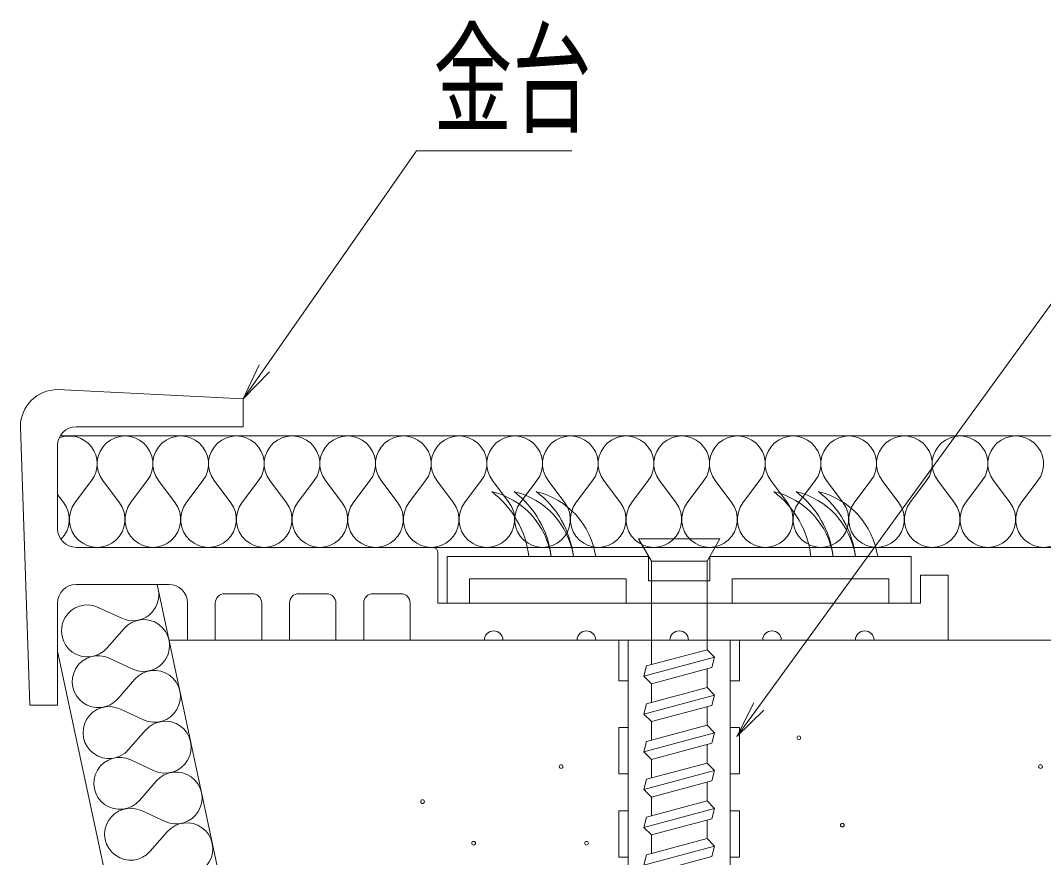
# Model space of a CAD drawing. Units: millimetres, scale not verified. Extents: x -400 to 400, y -277 to 277.
# Drawn here: x -118.6 to -63.5, y -193.8 to -148.7 of the extents above; entities that cross this region are included whole.
import ezdxf
from ezdxf.enums import TextEntityAlignment as Align

# ---------------------------------------------------------------- set-up
doc = ezdxf.new("R2010")
doc.units = ezdxf.units.MM
doc.header["$LTSCALE"] = 2
doc.linetypes.add('LONG_DASHED1', pattern=[7, 6, -1])
for name, color, linetype, lineweight in [('0-2_1', 3, 'Continuous', 9), ('0-5_5', 1, 'Continuous', 9), ('0-6_3', 5, 'Continuous', 9), ('0-7_4', 6, 'Continuous', 9), ('0-D_6文字', 2, 'Continuous', 9)]:
    doc.layers.add(name, color=color, linetype=linetype, lineweight=lineweight)
doc.styles.add('ＭＳ ゴシック', font='')
doc.styles.get('ＭＳ ゴシック').set_extended_font_data('MS Gothic')

# ---------------------------------------------------------------- blocks, each defined once
blk = doc.blocks.new('MLeader11')
at = {"layer": '0-D_6文字', "color": 1}
blk.add_line((-96.556, -155.716), (-88.91, -155.716), dxfattribs=at)
at = {"layer": '0-D_6文字'}
blk.add_line((-105.199, -167.628), (-106.618, -169.076), dxfattribs=at)
at = {"layer": '0-D_6文字', "color": 1}
blk.add_lwpolyline([(-105.472, -167.437), (-97.276, -155.716), (-96.556, -155.716)], dxfattribs=at)
at = {"layer": '0-D_6文字'}
blk.add_lwpolyline([(-105.745, -167.246), (-106.618, -169.076), (-105.472, -167.437)], dxfattribs=at)
at = {"layer": '0-D_6文字', "style": 'ＭＳ ゴシック', "width": 0.65}
blk.add_text('金台', height=4.809, dxfattribs=at).set_placement((-96.376, -155.667), align=Align.BOTTOM_LEFT)
blk = doc.blocks.new('MLeader12')
at = {"layer": '0-D_6文字', "color": 1}
blk.add_line((-56.353, -155.716), (-41.007, -155.716), dxfattribs=at)
at = {"layer": '0-D_6文字'}
blk.add_line((-78.563, -185.85), (-80.008, -187.272), dxfattribs=at)
at = {"layer": '0-D_6文字', "color": 1}
blk.add_lwpolyline([(-78.832, -185.654), (-57.073, -155.716), (-56.353, -155.716)], dxfattribs=at)
at = {"layer": '0-D_6文字'}
blk.add_lwpolyline([(-79.102, -185.458), (-80.008, -187.272), (-78.832, -185.654)], dxfattribs=at)
at = {"layer": '0-D_6文字', "style": 'ＭＳ ゴシック', "width": 0.65}
blk.add_text('アンカ－', height=4.809, dxfattribs=at).set_placement((-56.173, -155.642), align=Align.BOTTOM_LEFT)

msp = doc.modelspace()

# ---------------------------------------------------------------- linework, layer by layer
at = {"layer": '0-2_1'}
for p, q in [((-106.618, -169.077), (-116.618, -168.577)), ((-118.118, -185.577), (-118.618, -170.577)), ((-116.618, -171.577), (-116.618, -176.077)), ((-96.418, -177.077), (-115.618, -177.077)), ((-96.118, -177.377), (-96.118, -180.077)), ((-68.618, -178.577), (-68.618, -182.077)), ((-110.618, -179.077), (-115.618, -179.077)), ((-106.118, -179.577), (-107.618, -179.577)), ((-102.118, -179.577), (-103.618, -179.577)), ((-98.118, -179.577), (-99.618, -179.577)), ((-116.618, -180.077), (-116.618, -185.577)), ((-109.618, -180.077), (-109.618, -182.077)), ((-108.118, -180.077), (-108.118, -182.077)), ((-105.618, -180.077), (-105.618, -182.077)), ((-104.118, -180.077), (-104.118, -182.077)), ((-101.618, -180.077), (-101.618, -182.077)), ((-100.118, -180.077), (-100.118, -182.077)), ((-97.618, -180.077), (-97.618, -182.077)), ((-70.118, -180.077), (-96.118, -180.077)), ((-108.118, -182.077), (-109.618, -182.077)), ((-104.118, -182.077), (-105.618, -182.077)), ((-100.118, -182.077), (-101.618, -182.077)), ((-93.618, -182.077), (-97.618, -182.077)), ((-88.618, -182.077), (-92.618, -182.077)), ((-83.618, -182.077), (-87.618, -182.077)), ((-78.618, -182.077), (-82.618, -182.077)), ((-73.618, -182.077), (-77.618, -182.077)), ((-68.618, -182.077), (-72.618, -182.077)), ((-116.618, -185.577), (-118.118, -185.577))]:
    msp.add_line(p, q, dxfattribs=at)
for points in [[(-106.618, -169.077), (-106.618, -170.577), (-115.618, -170.577)], [(-68.618, -178.577), (-70.118, -178.577), (-70.118, -180.077)]]:
    msp.add_lwpolyline(points, dxfattribs=at)
for centre, radius, start, end in [((-116.618, -170.577), 2, 90, 180), ((-115.618, -171.577), 1, 90, 180), ((-115.618, -176.077), 1, 180, 270), ((-96.418, -177.377), 0.3, 0, 90), ((-115.618, -180.077), 1, 90, 180), ((-110.618, -180.077), 1, 0, 90), ((-107.618, -180.077), 0.5, 90, 180), ((-106.118, -180.077), 0.5, 0, 90), ((-103.618, -180.077), 0.5, 90, 180), ((-102.118, -180.077), 0.5, 360, 90), ((-99.618, -180.077), 0.5, 90, 180), ((-98.118, -180.077), 0.5, 360, 90), ((-93.118, -182.077), 0.5, 0, 180), ((-88.118, -182.077), 0.5, 0, 180), ((-83.118, -182.077), 0.5, 0, 180), ((-78.118, -182.077), 0.5, 0, 180), ((-73.118, -182.077), 0.5, 0, 180)]:
    msp.add_arc(centre, radius, start, end, dxfattribs=at)
at = {"layer": '0-5_5'}
for p, q in [((-11.866, -177.077), (-115.618, -177.077)), ((-86.368, -182.077), (-110.611, -182.077)), ((-11.866, -182.077), (-79.868, -182.077))]:
    msp.add_line(p, q, dxfattribs=at)
at = {"layer": '0-6_3'}
for p, q in [((-11.866, -171.077), (-116.484, -171.077)), ((-114.783, -173.477), (-115.683, -174.677)), ((-113.283, -174.677), (-114.183, -173.477)), ((-113.283, -174.677), (-114.183, -173.477)), ((-111.783, -173.477), (-112.683, -174.677)), ((-110.283, -174.677), (-111.183, -173.477)), ((-108.783, -173.477), (-109.683, -174.677)), ((-107.283, -174.677), (-108.183, -173.477)), ((-105.783, -173.477), (-106.683, -174.677)), ((-104.283, -174.677), (-105.183, -173.477)), ((-102.783, -173.477), (-103.683, -174.677)), ((-101.283, -174.677), (-102.183, -173.477)), ((-99.783, -173.477), (-100.683, -174.677)), ((-98.283, -174.677), (-99.183, -173.477)), ((-96.783, -173.477), (-97.683, -174.677)), ((-95.283, -174.677), (-96.183, -173.477)), ((-95.283, -174.677), (-96.183, -173.477)), ((-93.783, -173.477), (-94.683, -174.677)), ((-92.283, -174.677), (-93.183, -173.477)), ((-90.783, -173.477), (-91.683, -174.677)), ((-89.283, -174.677), (-90.183, -173.477)), ((-87.783, -173.477), (-88.683, -174.677)), ((-86.283, -174.677), (-87.183, -173.477)), ((-84.783, -173.477), (-85.683, -174.677)), ((-83.283, -174.677), (-84.183, -173.477)), ((-81.783, -173.477), (-82.683, -174.677)), ((-80.283, -174.677), (-81.183, -173.477)), ((-78.783, -173.477), (-79.683, -174.677)), ((-77.283, -174.677), (-78.183, -173.477)), ((-75.783, -173.477), (-76.683, -174.677)), ((-74.283, -174.677), (-75.183, -173.477)), ((-72.783, -173.477), (-73.683, -174.677)), ((-71.283, -174.677), (-72.183, -173.477)), ((-69.783, -173.477), (-70.683, -174.677)), ((-68.283, -174.677), (-69.183, -173.477)), ((-66.783, -173.477), (-67.683, -174.677)), ((-65.283, -174.677), (-66.183, -173.477)), ((-63.783, -173.477), (-64.683, -174.677)), ((-116.283, -174.677), (-116.618, -174.23)), ((-111.252, -179.076), (-95.851, -251.189)), ((-113.151, -180.899), (-114.422, -180.31)), ((-113.956, -182.501), (-113.035, -181.447)), ((-116.618, -182.679), (-101.986, -251.189)), ((-112.569, -183.637), (-113.84, -183.048)), ((-113.374, -185.239), (-112.453, -184.185)), ((-111.987, -186.376), (-113.257, -185.787)), ((-112.792, -187.978), (-111.871, -186.924)), ((-111.405, -189.115), (-112.675, -188.526)), ((-112.21, -190.717), (-111.289, -189.662)), ((-110.823, -191.854), (-112.093, -191.265)), ((-111.627, -193.456), (-110.707, -192.401))]:
    msp.add_line(p, q, dxfattribs=at)
at = {"layer": '0-6_3', "color": 2}
for centre in [(-76.673, -187.341), (-89.484, -188.892), (-63.647, -188.892), (-96.949, -190.779), (-74.327, -192.043), (-94.196, -193.022), (-88.108, -193.022)]:
    msp.add_circle(centre, 0.1, dxfattribs=at)
at = {"layer": '0-6_3'}
for centre, radius, start, end in [((-115.983, -172.577), 1.5, 323.1301, 111.6902), ((-112.983, -172.577), 1.5, 323.1301, 216.8699), ((-112.983, -172.577), 1.5, 323.1301, 216.8699), ((-109.983, -172.577), 1.5, 323.1301, 216.8699), ((-106.983, -172.577), 1.5, 323.1301, 216.8699), ((-103.983, -172.577), 1.5, 323.1301, 216.8699), ((-100.983, -172.577), 1.5, 323.1301, 216.8699), ((-97.983, -172.577), 1.5, 323.1301, 216.8699), ((-94.983, -172.577), 1.5, 323.1301, 216.8699), ((-91.983, -172.577), 1.5, 323.1301, 216.8699), ((-88.983, -172.577), 1.5, 323.1301, 216.8699), ((-85.983, -172.577), 1.5, 323.1301, 216.8699), ((-82.983, -172.577), 1.5, 323.1301, 216.8699), ((-79.983, -172.577), 1.5, 323.1301, 216.8699), ((-76.983, -172.577), 1.5, 323.1301, 216.8699), ((-73.983, -172.577), 1.5, 323.1301, 216.8699), ((-70.983, -172.577), 1.5, 323.1301, 216.8699), ((-67.983, -172.577), 1.5, 323.1301, 216.8699), ((-64.983, -172.577), 1.5, 323.1301, 216.8699), ((-117.483, -175.577), 1.5, 314.2372, 36.8699), ((-114.483, -175.577), 1.5, 143.1301, 36.8699), ((-111.483, -175.577), 1.5, 143.1301, 36.8699), ((-108.483, -175.577), 1.5, 143.1301, 36.8699), ((-105.483, -175.577), 1.5, 143.1301, 36.8699), ((-102.483, -175.577), 1.5, 143.1301, 36.8699), ((-99.483, -175.577), 1.5, 143.1301, 36.8699), ((-96.483, -175.577), 1.5, 143.1301, 36.8699), ((-93.483, -175.577), 1.5, 143.1301, 36.8699), ((-90.483, -175.577), 1.5, 143.1301, 36.8699), ((-87.483, -175.577), 1.5, 143.1301, 36.8699), ((-84.483, -175.577), 1.5, 143.1301, 36.8699), ((-81.483, -175.577), 1.5, 143.1301, 36.8699), ((-78.483, -175.577), 1.5, 143.1301, 36.8699), ((-75.483, -175.577), 1.5, 143.1301, 36.8699), ((-72.483, -175.577), 1.5, 143.1301, 36.8699), ((-69.483, -175.577), 1.5, 143.1301, 36.8699), ((-66.483, -175.577), 1.5, 143.1301, 36.8699), ((-63.483, -175.577), 1.5, 143.1301, 36.8699), ((-112.563, -179.629), 1.4, 245.1301, 12), ((-115.01, -181.58), 1.4, 65.1301, 318.8699), ((-111.981, -182.368), 1.4, 245.1301, 138.8699), ((-114.428, -184.318), 1.4, 65.1301, 318.8699), ((-111.399, -185.106), 1.4, 245.1301, 138.8699), ((-113.846, -187.057), 1.4, 65.1301, 318.8699), ((-110.816, -187.845), 1.4, 245.1301, 138.8699), ((-113.264, -189.796), 1.4, 65.1301, 318.8699), ((-110.234, -190.583), 1.4, 245.1301, 138.8699), ((-112.682, -192.535), 1.4, 65.1301, 318.8699), ((-109.652, -193.322), 1.4, 245.1301, 138.8699)]:
    msp.add_arc(centre, radius, start, end, dxfattribs=at)
at = {"layer": '0-7_4', "linetype": 'LONG_DASHED1'}
for p, q in [((-84.618, -177.816), (-85.311, -176.616)), ((-85.311, -176.616), (-80.925, -176.616)), ((-80.925, -176.616), (-81.618, -177.816)), ((-81.618, -182.077), (-81.618, -177.816))]:
    msp.add_line(p, q, dxfattribs=at)
at = {"layer": '0-7_4'}
for p, q in [((-84.768, -177.577), (-95.618, -177.577)), ((-95.618, -180.077), (-95.618, -177.577)), ((-84.768, -178.877), (-84.768, -177.577)), ((-70.618, -177.577), (-81.468, -177.577)), ((-81.468, -178.877), (-81.468, -177.577)), ((-70.618, -180.077), (-70.618, -177.577)), ((-85.968, -178.777), (-94.418, -178.777)), ((-85.968, -178.777), (-94.418, -178.777)), ((-85.968, -178.777), (-94.418, -178.777)), ((-94.418, -180.077), (-94.418, -178.777)), ((-81.468, -178.877), (-84.768, -178.877)), ((-71.818, -178.777), (-80.268, -178.777)), ((-71.818, -178.777), (-80.268, -178.777)), ((-71.818, -178.777), (-80.268, -178.777)), ((-80.268, -180.077), (-80.268, -178.777)), ((-71.818, -180.077), (-71.818, -178.777)), ((-70.618, -180.077), (-71.818, -180.077)), ((-86.368, -182.077), (-79.868, -182.077)), ((-85.868, -182.077), (-85.868, -207.615)), ((-84.618, -182.077), (-84.618, -183.396)), ((-81.618, -182.592), (-81.618, -182.077)), ((-84.618, -184.432), (-81.359, -183.558)), ((-81.618, -184.628), (-81.618, -183.628)), ((-85.026, -186.059), (-84.618, -186.467)), ((-81.21, -187.071), (-81.618, -186.663)), ((-84.618, -189.502), (-84.618, -188.502)), ((-81.21, -189.107), (-81.618, -188.698)), ((-85.026, -190.129), (-84.618, -190.537)), ((-81.21, -191.142), (-81.618, -190.734)), ((-81.618, -192.769), (-81.618, -191.769)), ((-84.618, -193.573), (-84.618, -192.573))]:
    msp.add_line(p, q, dxfattribs=at)
for points in [[(-94.418, -180.077), (-95.618, -180.077), (-95.618, -177.577)], [(-80.268, -180.077), (-85.968, -180.077), (-85.968, -178.777)], [(-85.868, -184.277), (-86.368, -184.277), (-86.368, -182.077)], [(-81.368, -209.347), (-80.368, -207.615), (-80.368, -182.077)], [(-79.868, -182.077), (-79.868, -184.277), (-80.368, -184.277)], [(-81.21, -183.001), (-81.618, -182.592), (-84.877, -183.466), (-85.026, -184.023), (-84.618, -184.432), (-84.618, -185.432)], [(-81.359, -183.558), (-81.21, -183.001), (-85.026, -184.023)], [(-81.359, -185.594), (-81.21, -185.036), (-85.026, -186.059), (-84.877, -185.501), (-81.618, -184.628), (-81.21, -185.036)], [(-81.359, -187.629), (-81.21, -187.071), (-85.026, -188.094), (-84.877, -187.536), (-81.618, -186.663), (-81.618, -185.663)], [(-81.359, -185.594), (-84.618, -186.467), (-84.618, -187.467)], [(-85.868, -186.777), (-86.368, -186.777), (-86.368, -189.277), (-85.868, -189.277)], [(-80.368, -186.777), (-79.868, -186.777), (-79.868, -189.277), (-80.368, -189.277)], [(-85.026, -188.094), (-84.618, -188.502), (-81.359, -187.629)], [(-81.359, -189.664), (-81.21, -189.107), (-85.026, -190.129), (-84.877, -189.571), (-81.618, -188.698), (-81.618, -187.698)], [(-81.359, -189.664), (-84.618, -190.537), (-84.618, -191.537)], [(-81.359, -191.699), (-81.21, -191.142), (-85.026, -192.164), (-84.877, -191.607), (-81.618, -190.734), (-81.618, -189.734)], [(-85.868, -191.277), (-86.368, -191.277), (-86.368, -193.777), (-85.868, -193.777)], [(-80.368, -191.277), (-79.868, -191.277), (-79.868, -193.777), (-80.368, -193.777)], [(-85.026, -192.164), (-84.618, -192.573), (-81.359, -191.699)], [(-84.618, -195.608), (-84.618, -194.608), (-81.359, -193.735), (-81.21, -193.177), (-85.026, -194.2), (-84.877, -193.642), (-81.618, -192.769), (-81.21, -193.177)]]:
    msp.add_lwpolyline(points, dxfattribs=at)
at = {"layer": '0-7_4', "linetype": 'LONG_DASHED1'}
msp.add_lwpolyline([(-81.618, -177.816), (-84.618, -177.816), (-84.618, -182.077)], dxfattribs=at)
at = {"layer": '0-7_4'}
for centre, radius, start, end in [((-94.188, -178.177), 4.213, 8.1872, 76.6853), ((-96.33, -178.177), 5.148, 6.6936, 52.7962), ((-92.988, -178.177), 4.213, 8.1872, 76.6853), ((-95.13, -178.177), 5.148, 6.6936, 52.7962), ((-91.788, -178.177), 4.213, 8.1872, 76.6853), ((-93.93, -178.177), 5.148, 6.6936, 52.7962), ((-78.988, -178.177), 4.213, 8.1872, 76.6853), ((-81.13, -178.177), 5.148, 6.6936, 52.7962), ((-77.788, -178.177), 4.213, 8.1872, 76.6853), ((-79.93, -178.177), 5.148, 6.6936, 52.7962), ((-76.588, -178.177), 4.213, 8.1872, 76.6853), ((-78.73, -178.177), 5.148, 6.6936, 52.7962)]:
    msp.add_arc(centre, radius, start, end, dxfattribs=at)

# ---------------------------------------------------------------- block references
at = {"layer": '0-D_6文字'}
for name in ['MLeader11', 'MLeader12']:
    msp.add_blockref(name, (0, 0), dxfattribs=at)

doc.saveas('drawing.dxf')
